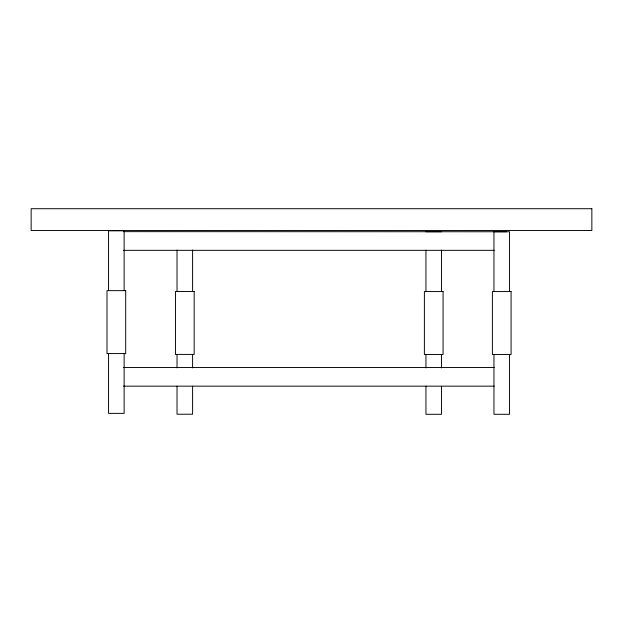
<?xml version="1.0" encoding="UTF-8"?>
<svg xmlns="http://www.w3.org/2000/svg" width="623" height="623" viewBox="0 0 623 623"><rect width="100%" height="100%" fill="white"/><g stroke="black" fill="none" stroke-linecap="round" stroke-linejoin="round"><path stroke-width="0.93" d="M123.502 231.647L506.507 231.756M425.945 231.756L441.52 231.756M123.502 250.337L494.249 250.337M123.502 367.461L494.249 367.461M123.502 386.151L494.249 386.151M509.528 291.564L509.528 231.756L493.953 231.756L493.953 291.564M509.528 354.487L509.528 414.295L493.953 414.295L493.953 354.487M441.52 250.088L441.52 291.564M441.52 354.487L441.52 367.991M441.52 386.322L441.52 414.295L425.945 414.295L425.945 386.322M425.945 250.088L425.945 291.564M425.945 354.487L425.945 367.991M192.6 250.002L192.6 291.486M192.6 354.409L192.6 367.913M192.6 386.244L192.6 414.217L177.025 414.217L177.025 386.244M177.025 250.002L177.025 291.486M177.025 354.409L177.025 367.913M124.133 290.645L124.133 230.837L108.558 230.837L108.558 290.645M124.133 353.568L124.133 413.376L108.558 413.376L108.558 353.568M591.85 208.705L31.15 208.705L31.15 230.51L591.85 230.51L591.85 208.705M125.69 290.645L107 290.645L107 353.568L125.69 353.568L125.69 290.645M194.158 291.486L175.468 291.486L175.468 354.409L194.158 354.409L194.158 291.486M443.078 291.564L424.388 291.564L424.388 354.487L443.078 354.487L443.078 291.564M511.086 291.564L492.396 291.564L492.396 354.487L511.086 354.487L511.086 291.564"/></g></svg>
